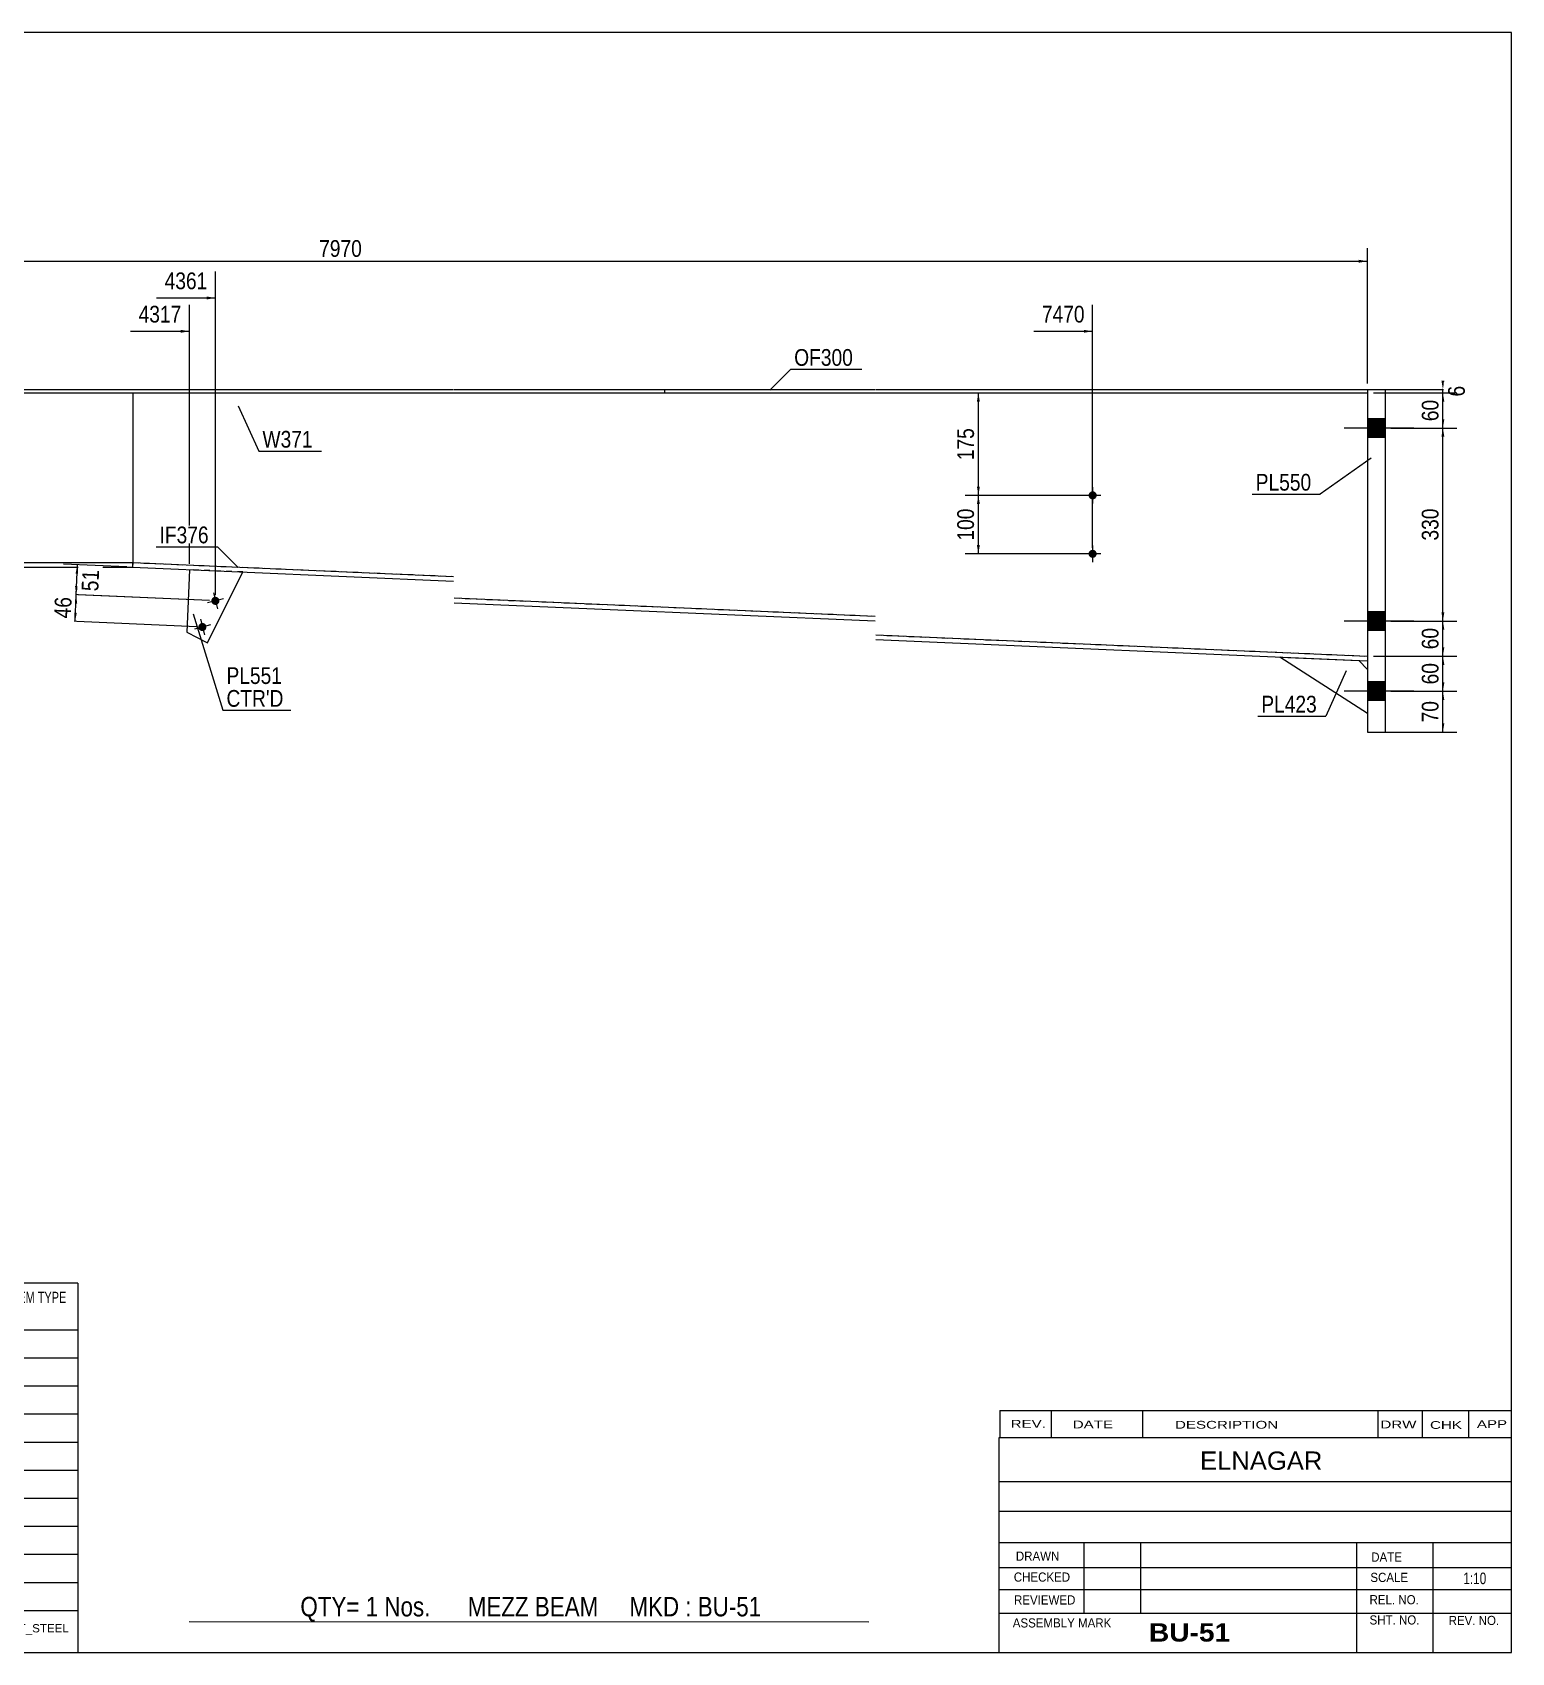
# Model space of a CAD drawing. Header units: millimetres. Extents: x -30 to 373, y -193 to 84.
# Drawn here: x 119.9 to 372.8, y -192.9 to 84.1 of the extents above; entities that cross this region are included whole.
import ezdxf

# ---------------------------------------------------------------- set-up
doc = ezdxf.new("R2010")
doc.units = ezdxf.units.MM
doc.linetypes.add('DXK_LINE_DOT1', pattern=[1.8814, 0.9407, -0.9407])
doc.styles.add('Arial', font='ARIAL.TTF', dxfattribs={"height": 0.2})
doc.styles.add('Arial Bold', font='ARIALBD.TTF', dxfattribs={"height": 0.2})
doc.styles.add('Arial Narrow', font='ARIALN.TTF', dxfattribs={"height": 0.2})

# ---------------------------------------------------------------- blocks, each defined once
blk = doc.blocks.new('Unknown-629104217-1211')
at = {"color": 5, "linetype": 'Continuous'}
for p, q in [((372.82, 84.15), (-27.18, 84.15)), ((-27.18, 84.15), (-27.18, -192.85)), ((372.82, -192.85), (372.82, 84.15)), ((-27.18, -192.85), (372.82, -192.85))]:
    blk.add_line(p, q, dxfattribs=at)
at = {"color": 174, "linetype": 'Continuous', "style": 'Arial'}
blk.add_text('Tekla structures', height=1.9102, rotation=90, dxfattribs=at).set_placement((-27.68, -192.35))
blk = doc.blocks.new('Part-629104217-1279 - 1232')
at = {"color": 2, "linetype": 'Continuous'}
for p, q in [((87.09, 22.5), (87.09, -6.5)), ((137.09, 22.5), (137.09, -6.5))]:
    blk.add_line(p, q, dxfattribs=at)
at = {"color": 7, "linetype": 'DXK_LINE_DOT1'}
for p, q in [((87.09, 22.5), (137.09, 22.5)), ((87.09, -6.5), (137.09, -6.5))]:
    blk.add_line(p, q, dxfattribs=at)
blk = doc.blocks.new('Part-629104217-1257 - 1232')
at = {"color": 2, "linetype": 'Continuous'}
for p, q in [((0, 23.1), (0, 22.5)), ((0, 23.1), (50.99, 23.1)), ((0, 22.5), (50.99, 22.5)), ((51.09, 23.1), (191.9, 23.1)), ((51.09, 22.5), (191.9, 22.5)), ((192, 23.1), (228, 23.1)), ((192, 22.5), (228, 22.5)), ((228, 23.1), (228, 22.5))]:
    blk.add_line(p, q, dxfattribs=at)
blk = doc.blocks.new('Part-629104217-1301 - 1232')
at = {"color": 2, "linetype": 'Continuous'}
for p, q in [((228, 23.1), (228, 22.5)), ((228, 23.1), (264, 23.1)), ((228, 22.5), (264, 22.5)), ((264.1, 23.1), (348.19, 23.1)), ((264.1, 22.5), (348.19, 22.5)), ((348.19, 23.1), (348.19, 22.5))]:
    blk.add_line(p, q, dxfattribs=at)
blk = doc.blocks.new('Part-629104217-1451 - 1232')
at = {"color": 2, "linetype": 'Continuous'}
for p, q in [((146.76, -7.72), (146.3, -18.43)), ((149.88, -20.21), (155.9, -8.11)), ((146.3, -18.43), (149.88, -20.21))]:
    blk.add_line(p, q, dxfattribs=at)
at = {"color": 7, "linetype": 'DXK_LINE_DOT1'}
blk.add_line((155.9, -8.11), (146.76, -7.72), dxfattribs=at)
blk = doc.blocks.new('Part-629104217-1323 - 1232')
at = {"color": 2, "linetype": 'Continuous'}
blk.add_line((137.09, 22.5), (137.09, -6.5), dxfattribs=at)
at = {"color": 7, "linetype": 'DXK_LINE_DOT1'}
for p, q in [((137.09, 22.5), (191.9, 22.5)), ((192, 22.5), (264, 22.5)), ((264.1, 22.5), (348.19, 22.5)), ((348.19, 22.5), (348.19, -22.5)), ((137.09, -6.5), (191.9, -8.86)), ((192, -12.56), (264, -15.66)), ((264.1, -18.88), (348.19, -22.5))]:
    blk.add_line(p, q, dxfattribs=at)
blk = doc.blocks.new('Part-629104217-1367 - 1232')
at = {"color": 2, "linetype": 'Continuous'}
for p, q in [((87.09, -7.3), (87.09, -6.5)), ((87.09, -6.5), (137.09, -6.5)), ((87.09, -7.3), (137.09, -7.3)), ((137.09, -7.3), (137.09, -6.5))]:
    blk.add_line(p, q, dxfattribs=at)
blk = doc.blocks.new('Part-629104217-1372 - 1232')
at = {"color": 2, "linetype": 'Continuous'}
for p, q in [((137.09, -6.5), (137.05, -7.3)), ((137.05, -7.3), (191.9, -9.66)), ((137.09, -6.5), (191.9, -8.86)), ((192, -12.56), (264, -15.66)), ((192, -13.37), (264, -16.46)), ((264.1, -18.88), (348.19, -22.5)), ((264.1, -19.68), (348.16, -23.3)), ((348.19, -22.5), (348.16, -23.3))]:
    blk.add_line(p, q, dxfattribs=at)
blk = doc.blocks.new('Part-629104217-1394 - 1232')
at = {"color": 2, "linetype": 'Continuous'}
for p, q in [((348.19, 23.1), (351.19, 23.1)), ((348.19, 23.1), (348.19, -35.5)), ((351.19, 23.1), (351.19, -35.5)), ((348.19, -35.5), (351.19, -35.5))]:
    blk.add_line(p, q, dxfattribs=at)
blk = doc.blocks.new('Part-629104217-1416 - 1232')
at = {"color": 2, "linetype": 'Continuous'}
for p, q in [((348.19, -32.3), (333.21, -22.66)), ((333.21, -22.66), (346.69, -23.24)), ((346.69, -23.24), (348.19, -24.8))]:
    blk.add_line(p, q, dxfattribs=at)
at = {"color": 7, "linetype": 'DXK_LINE_DOT1'}
blk.add_line((348.19, -24.8), (348.19, -32.3), dxfattribs=at)
blk = doc.blocks.new('Bolt-629104217-1444 - 1232')
at = {"linetype": 'Continuous'}
for points in [[(348.19, 18.1), (348.19, 14.9), (351.19, 14.9), (351.19, 18.1)], [(348.19, 18.1), (348.19, 14.9), (351.19, 14.9), (351.19, 18.1)], [(348.19, -14.9), (348.19, -18.1), (351.19, -18.1), (351.19, -14.9)], [(348.19, -14.9), (348.19, -18.1), (351.19, -18.1), (351.19, -14.9)], [(348.19, -26.9), (348.19, -30.1), (351.19, -30.1), (351.19, -26.9)], [(348.19, -26.9), (348.19, -30.1), (351.19, -30.1), (351.19, -26.9)]]:
    blk.add_hatch(color=3, dxfattribs=at).paths.add_polyline_path(points)
at = {"color": 3, "linetype": 'Continuous'}
for p, q in [((351.19, 18.1), (348.19, 18.1)), ((351.19, 18.1), (348.19, 18.1)), ((356.09, 16.5), (344.19, 16.5)), ((356.09, 16.5), (344.19, 16.5)), ((351.19, 14.9), (348.19, 14.9)), ((351.19, 14.9), (348.19, 14.9)), ((356.09, -16.5), (344.19, -16.5)), ((356.09, -16.5), (344.19, -16.5)), ((351.19, -14.9), (348.19, -14.9)), ((351.19, -14.9), (348.19, -14.9)), ((351.19, -18.1), (348.19, -18.1)), ((351.19, -18.1), (348.19, -18.1)), ((351.19, -26.9), (348.19, -26.9)), ((351.19, -26.9), (348.19, -26.9)), ((356.09, -28.5), (344.19, -28.5)), ((356.09, -28.5), (344.19, -28.5)), ((351.19, -30.1), (348.19, -30.1)), ((351.19, -30.1), (348.19, -30.1))]:
    blk.add_line(p, q, dxfattribs=at)
blk = doc.blocks.new('Bolt-629104217-1446 - 1232')
at = {"linetype": 'Continuous'}
for points in [[(301.89, 4.99, -1), (300.49, 4.99, -1)], [(301.89, -5.01, -1), (300.49, -5.01, -1)]]:
    blk.add_hatch(color=3, dxfattribs=at).paths.add_polyline_path(points)
at = {"color": 3, "linetype": 'Continuous'}
for p, q in [((301.19, 6.39), (301.19, 3.59)), ((302.59, 4.99), (299.79, 4.99)), ((302.59, -5.01), (299.79, -5.01)), ((301.19, -3.61), (301.19, -6.41))]:
    blk.add_line(p, q, dxfattribs=at)
blk = doc.blocks.new('Bolt-629104217-1452 - 1232')
at = {"linetype": 'Continuous'}
blk.add_hatch(color=3, dxfattribs=at).paths.add_polyline_path([(149.66, -17.35, -1), (148.3, -17.7, -1)])
at = {"color": 3, "linetype": 'Continuous'}
for p, q in [((148.63, -16.17), (149.33, -18.88)), ((150.34, -17.17), (147.63, -17.88))]:
    blk.add_line(p, q, dxfattribs=at)
blk = doc.blocks.new('Bolt-629104217-1453 - 1232')
at = {"linetype": 'Continuous'}
blk.add_hatch(color=3, dxfattribs=at).paths.add_polyline_path([(151.88, -12.87, -1), (150.53, -13.23, -1)])
at = {"color": 3, "linetype": 'Continuous'}
for p, q in [((152.56, -12.7), (149.85, -13.4)), ((150.85, -11.7), (151.56, -14.4))]:
    blk.add_line(p, q, dxfattribs=at)
blk = doc.blocks.new('StraightDimension-629104217-4287 - 1232')
at = {"linetype": 'Continuous'}
blk.add_hatch(color=7, dxfattribs=at).paths.add_polyline_path([(149.71, 38.99), (151.21, 38.74), (149.71, 38.49)])
at = {"color": 7, "linetype": 'Continuous'}
for p, q in [((151.21, -12.05), (151.21, 43.24)), ((141.14, 38.74), (151.21, 38.74))]:
    blk.add_line(p, q, dxfattribs=at)
at = {"color": 0}
blk.add_wipeout([(150.43, 39.64), (150.43, 43.84), (141.92, 43.84), (141.92, 39.64)], dxfattribs=at)
at = {"color": 3, "style": 'Arial Narrow'}
blk.add_text('4361', height=2.863, dxfattribs=at).set_placement((142.52, 40.24))
blk = doc.blocks.new('StraightDimension-629104217-1489 - 1232')
at = {"linetype": 'Continuous'}
for points in [[(-1.5, 44.77), (-3, 45.02), (-1.5, 45.27)], [(346.69, 45.27), (348.19, 45.02), (346.69, 44.77)]]:
    blk.add_hatch(color=7, dxfattribs=at).paths.add_polyline_path(points)
at = {"color": 7, "linetype": 'Continuous'}
for p, q in [((-3, 24.1), (-3, 47.27)), ((348.19, 24.1), (348.19, 47.27)), ((-3, 45.02), (348.19, 45.02))]:
    blk.add_line(p, q, dxfattribs=at)
at = {"color": 0}
blk.add_wipeout([(176.85, 45.17), (176.85, 49.37), (168.34, 49.37), (168.34, 45.17)], dxfattribs=at)
at = {"color": 3, "style": 'Arial Narrow'}
blk.add_text('7970', height=2.863, dxfattribs=at).set_placement((168.94, 45.77))
blk = doc.blocks.new('StraightDimension-629104217-4288 - 1232')
at = {"linetype": 'Continuous'}
blk.add_hatch(color=7, dxfattribs=at).paths.add_polyline_path([(145.26, 33.29), (146.76, 33.04), (145.26, 32.79)])
at = {"color": 7, "linetype": 'Continuous'}
for p, q in [((146.76, -6.72), (146.76, 37.54)), ((136.7, 33.04), (146.76, 33.04))]:
    blk.add_line(p, q, dxfattribs=at)
at = {"color": 0}
blk.add_wipeout([(145.98, 33.94), (145.98, 38.14), (137.47, 38.14), (137.47, 33.94)], dxfattribs=at)
at = {"color": 3, "style": 'Arial Narrow'}
blk.add_text('4317', height=2.863, dxfattribs=at).set_placement((138.07, 34.54))
blk = doc.blocks.new('StraightDimension-629104217-1618 - 1232')
at = {"linetype": 'Continuous'}
for points in [[(360.82, -24), (361.07, -22.5), (361.32, -24)], [(361.32, -27), (361.07, -28.5), (360.82, -27)]]:
    blk.add_hatch(color=7, dxfattribs=at).paths.add_polyline_path(points)
at = {"color": 7, "linetype": 'Continuous'}
for p, q in [((349.19, -22.5), (363.47, -22.5)), ((361.07, -28.5), (361.07, -22.5)), ((352.19, -28.5), (363.47, -28.5))]:
    blk.add_line(p, q, dxfattribs=at)
at = {"color": 0}
blk.add_wipeout([(360.92, -23.07), (356.72, -23.07), (356.72, -27.93), (360.92, -27.93)], dxfattribs=at)
at = {"color": 3, "style": 'Arial Narrow'}
blk.add_text('60', height=2.863, rotation=90.0002, dxfattribs=at).set_placement((360.32, -27.33))
blk = doc.blocks.new('StraightDimension-629104217-1480 - 1232')
at = {"linetype": 'Continuous'}
for points in [[(281.4, 21), (281.65, 22.5), (281.9, 21)], [(281.9, 6.49), (281.65, 4.99), (281.4, 6.49)]]:
    blk.add_hatch(color=7, dxfattribs=at).paths.add_polyline_path(points)
at = {"color": 7, "linetype": 'Continuous'}
for p, q in [((138.09, 22.5), (284.05, 22.5)), ((281.65, 4.99), (281.65, 22.5)), ((300.19, 4.99), (279.4, 4.99))]:
    blk.add_line(p, q, dxfattribs=at)
at = {"color": 0}
blk.add_wipeout([(281.5, 17.09), (277.3, 17.09), (277.3, 10.4), (281.5, 10.4)], dxfattribs=at)
at = {"color": 3, "style": 'Arial Narrow'}
blk.add_text('175', height=2.863, rotation=90.0002, dxfattribs=at).set_placement((280.9, 11))
blk = doc.blocks.new('StraightDimension-629104217-1596 - 1232')
at = {"linetype": 'Continuous'}
for points in [[(360.82, 15), (361.07, 16.5), (361.32, 15)], [(361.32, -15), (361.07, -16.5), (360.82, -15)]]:
    blk.add_hatch(color=7, dxfattribs=at).paths.add_polyline_path(points)
at = {"color": 7, "linetype": 'Continuous'}
for p, q in [((352.19, 16.5), (363.47, 16.5)), ((361.07, -16.5), (361.07, 16.5)), ((352.19, -16.5), (363.47, -16.5))]:
    blk.add_line(p, q, dxfattribs=at)
at = {"color": 0}
blk.add_wipeout([(360.92, 3.34), (356.72, 3.34), (356.72, -3.34), (360.92, -3.34)], dxfattribs=at)
at = {"color": 3, "style": 'Arial Narrow'}
blk.add_text('330', height=2.863, rotation=90.0002, dxfattribs=at).set_placement((360.32, -2.74))
blk = doc.blocks.new('StraightDimension-629104217-1465 - 1232')
at = {"linetype": 'Continuous'}
for points in [[(281.4, 3.49), (281.65, 4.99), (281.9, 3.49)], [(281.9, -3.51), (281.65, -5.01), (281.4, -3.51)]]:
    blk.add_hatch(color=7, dxfattribs=at).paths.add_polyline_path(points)
at = {"color": 7, "linetype": 'Continuous'}
for p, q in [((300.19, 4.99), (279.4, 4.99)), ((281.65, -5.01), (281.65, 4.99)), ((300.19, -5.01), (279.4, -5.01))]:
    blk.add_line(p, q, dxfattribs=at)
at = {"color": 0}
blk.add_wipeout([(281.5, 3.33), (277.3, 3.33), (277.3, -3.35), (281.5, -3.35)], dxfattribs=at)
at = {"color": 3, "style": 'Arial Narrow'}
blk.add_text('100', height=2.863, rotation=90.0002, dxfattribs=at).set_placement((280.9, -2.75))
blk = doc.blocks.new('StraightDimension-629104217-1568 - 1232')
at = {"linetype": 'Continuous'}
for points in [[(360.82, -30), (361.07, -28.5), (361.32, -30)], [(361.32, -34), (361.07, -35.5), (360.82, -34)]]:
    blk.add_hatch(color=7, dxfattribs=at).paths.add_polyline_path(points)
at = {"color": 7, "linetype": 'Continuous'}
for p, q in [((352.19, -28.5), (363.47, -28.5)), ((361.07, -35.5), (361.07, -28.5)), ((349.19, -35.5), (363.47, -35.5))]:
    blk.add_line(p, q, dxfattribs=at)
at = {"color": 0}
blk.add_wipeout([(360.92, -29.57), (356.72, -29.57), (356.72, -34.43), (360.92, -34.43)], dxfattribs=at)
at = {"color": 3, "style": 'Arial Narrow'}
blk.add_text('70', height=2.863, rotation=90.0002, dxfattribs=at).set_placement((360.32, -33.83))
blk = doc.blocks.new('StraightDimension-629104217-1578 - 1232')
at = {"linetype": 'Continuous'}
for points in [[(361.32, 24.6), (361.07, 23.1), (360.82, 24.6)], [(360.82, 21), (361.07, 22.5), (361.32, 21)]]:
    blk.add_hatch(color=7, dxfattribs=at).paths.add_polyline_path(points)
at = {"color": 7, "linetype": 'Continuous'}
for p, q in [((349.19, 23.1), (363.32, 23.1)), ((349.19, 22.5), (363.32, 22.5)), ((361.07, 22.5), (361.07, 23.1))]:
    blk.add_line(p, q, dxfattribs=at)
at = {"color": 0}
blk.add_wipeout([(365.42, 24.31), (361.22, 24.31), (361.22, 21.29), (365.42, 21.29)], dxfattribs=at)
at = {"color": 3, "style": 'Arial Narrow'}
blk.add_text('6', height=2.86, rotation=90.0002, dxfattribs=at).set_placement((364.82, 21.89))
blk = doc.blocks.new('StraightDimension-629104217-1587 - 1232')
at = {"linetype": 'Continuous'}
for points in [[(360.82, 21), (361.07, 22.5), (361.32, 21)], [(361.32, 18), (361.07, 16.5), (360.82, 18)]]:
    blk.add_hatch(color=7, dxfattribs=at).paths.add_polyline_path(points)
at = {"color": 7, "linetype": 'Continuous'}
for p, q in [((349.19, 22.5), (363.47, 22.5)), ((361.07, 16.5), (361.07, 22.5)), ((352.19, 16.5), (363.47, 16.5))]:
    blk.add_line(p, q, dxfattribs=at)
at = {"color": 0}
blk.add_wipeout([(360.92, 21.93), (356.72, 21.93), (356.72, 17.07), (360.92, 17.07)], dxfattribs=at)
at = {"color": 3, "style": 'Arial Narrow'}
blk.add_text('60', height=2.863, rotation=90.0002, dxfattribs=at).set_placement((360.32, 17.67))
blk = doc.blocks.new('StraightDimension-629104217-1609 - 1232')
at = {"linetype": 'Continuous'}
for points in [[(360.82, -18), (361.07, -16.5), (361.32, -18)], [(361.32, -21), (361.07, -22.5), (360.82, -21)]]:
    blk.add_hatch(color=7, dxfattribs=at).paths.add_polyline_path(points)
at = {"color": 7, "linetype": 'Continuous'}
for p, q in [((352.19, -16.5), (363.47, -16.5)), ((361.07, -22.5), (361.07, -16.5)), ((349.19, -22.5), (363.47, -22.5))]:
    blk.add_line(p, q, dxfattribs=at)
at = {"color": 0}
blk.add_wipeout([(360.92, -17.07), (356.72, -17.07), (356.72, -21.93), (360.92, -21.93)], dxfattribs=at)
at = {"color": 3, "style": 'Arial Narrow'}
blk.add_text('60', height=2.863, rotation=90.0002, dxfattribs=at).set_placement((360.32, -21.33))
blk = doc.blocks.new('StraightDimension-629104217-4286 - 1232')
at = {"linetype": 'Continuous'}
blk.add_hatch(color=7, dxfattribs=at).paths.add_polyline_path([(299.69, 33.29), (301.19, 33.04), (299.69, 32.79)])
at = {"color": 7, "linetype": 'Continuous'}
for p, q in [((301.19, -4.01), (301.19, 37.54)), ((291.13, 33.04), (301.19, 33.04))]:
    blk.add_line(p, q, dxfattribs=at)
at = {"color": 0}
blk.add_wipeout([(300.42, 33.94), (300.42, 38.14), (291.91, 38.14), (291.91, 33.94)], dxfattribs=at)
at = {"color": 3, "style": 'Arial Narrow'}
blk.add_text('7470', height=2.863, dxfattribs=at).set_placement((292.51, 34.54))
blk = doc.blocks.new('StraightDimension-629104217-4343 - 1232')
at = {"linetype": 'Continuous'}
for points in [[(127.3, -8.38), (127.61, -6.89), (127.8, -8.4)], [(127.71, -10.54), (127.39, -12.03), (127.21, -10.52)]]:
    blk.add_hatch(color=7, dxfattribs=at).paths.add_polyline_path(points)
at = {"color": 7, "linetype": 'Continuous'}
for p, q in [((136.05, -7.26), (125.22, -6.79)), ((127.39, -12.03), (127.61, -6.89)), ((150.21, -13.01), (125, -11.92))]:
    blk.add_line(p, q, dxfattribs=at)
at = {"color": 0}
blk.add_wipeout([(131.95, -7.22), (127.76, -7.04), (127.55, -11.89), (131.75, -12.07)], dxfattribs=at)
at = {"color": 3, "style": 'Arial Narrow'}
blk.add_text('51', height=2.863, rotation=87.5365, dxfattribs=at).set_placement((131.17, -11.45))
blk = doc.blocks.new('StraightDimension-629104217-4344 - 1232')
at = {"linetype": 'Continuous'}
for points in [[(127.08, -13.51), (127.39, -12.03), (127.58, -13.54)], [(127.51, -15.1), (127.2, -16.59), (127.01, -15.08)]]:
    blk.add_hatch(color=7, dxfattribs=at).paths.add_polyline_path(points)
at = {"color": 7, "linetype": 'Continuous'}
for p, q in [((150.21, -13.01), (125.15, -11.93)), ((127.2, -16.59), (127.39, -12.03)), ((147.98, -17.48), (124.95, -16.49))]:
    blk.add_line(p, q, dxfattribs=at)
at = {"color": 0}
blk.add_wipeout([(127.25, -11.88), (123.05, -11.7), (122.84, -16.55), (127.04, -16.73)], dxfattribs=at)
at = {"color": 3, "style": 'Arial Narrow'}
blk.add_text('46', height=2.863, rotation=87.5365, dxfattribs=at).set_placement((126.47, -16.1))
blk = doc.blocks.new('CBS_BOM-629104217-4733')
at = {"color": 7, "linetype": 'Continuous'}
for p, q in [((-27.21, -137.68), (-27.21, -129.68)), ((-27.21, -129.68), (127.71, -129.68)), ((-15.21, -137.68), (-15.21, -129.68)), ((-3.02, -137.68), (-3.02, -129.68)), ((27.14, -137.68), (27.14, -129.68)), ((37.82, -137.68), (37.82, -129.68)), ((57.14, -137.68), (57.14, -129.68)), ((75.94, -137.68), (75.94, -129.68)), ((87.15, -137.68), (87.15, -129.68)), ((99.94, -137.68), (99.94, -129.68)), ((111.69, -137.68), (111.69, -129.68)), ((127.71, -129.69), (127.7, -137.67)), ((-27.21, -137.68), (127.71, -137.68)), ((-27.21, -142.48), (-27.21, -137.68)), ((-15.21, -142.48), (-15.21, -137.68)), ((-3.02, -142.48), (-3.02, -137.68)), ((27.14, -142.48), (27.14, -137.68)), ((37.82, -142.48), (37.82, -137.68)), ((57.14, -142.48), (57.14, -137.68)), ((64.4, -142.48), (64.4, -137.68)), ((75.94, -142.48), (75.94, -137.68)), ((87.15, -142.48), (87.15, -137.68)), ((99.94, -142.48), (99.94, -137.68)), ((111.7, -142.48), (111.7, -137.68)), ((127.71, -137.69), (127.71, -142.48)), ((-27.21, -147.28), (-27.21, -142.48)), ((-15.21, -142.48), (127.71, -142.48)), ((-15.21, -147.28), (-15.21, -142.48)), ((-3.02, -147.28), (-3.02, -142.48)), ((27.14, -147.28), (27.14, -142.48)), ((37.82, -147.28), (37.82, -142.48)), ((57.14, -147.28), (57.14, -142.48)), ((64.4, -147.28), (64.4, -142.48)), ((75.94, -147.28), (75.94, -142.48)), ((87.15, -147.28), (87.15, -142.48)), ((99.94, -147.28), (99.94, -142.48)), ((111.7, -147.28), (111.7, -142.48)), ((127.71, -142.49), (127.71, -147.28)), ((-27.21, -152.08), (-27.21, -147.28)), ((-15.21, -147.28), (127.71, -147.28)), ((-15.21, -152.08), (-15.21, -147.28)), ((-3.02, -152.08), (-3.02, -147.28)), ((27.14, -152.08), (27.14, -147.28)), ((37.82, -152.08), (37.82, -147.28)), ((57.14, -152.08), (57.14, -147.28)), ((64.4, -152.08), (64.4, -147.28)), ((75.94, -152.08), (75.94, -147.28)), ((87.15, -152.08), (87.15, -147.28)), ((99.94, -152.08), (99.94, -147.28)), ((111.7, -152.08), (111.7, -147.28)), ((127.71, -147.29), (127.71, -152.08)), ((-27.21, -156.88), (-27.21, -152.08)), ((-15.21, -152.08), (127.71, -152.08)), ((-15.21, -156.88), (-15.21, -152.08)), ((-3.02, -156.88), (-3.02, -152.08)), ((27.14, -156.88), (27.14, -152.08)), ((37.82, -156.88), (37.82, -152.08)), ((57.14, -156.88), (57.14, -152.08)), ((64.4, -156.88), (64.4, -152.08)), ((75.94, -156.88), (75.94, -152.08)), ((87.15, -156.88), (87.15, -152.08)), ((99.94, -156.88), (99.94, -152.08)), ((111.7, -156.88), (111.7, -152.08)), ((127.71, -152.09), (127.71, -156.88)), ((-27.21, -161.68), (-27.21, -156.88)), ((-15.21, -156.88), (127.71, -156.88)), ((-15.21, -161.68), (-15.21, -156.88)), ((-3.02, -161.68), (-3.02, -156.88)), ((27.14, -161.68), (27.14, -156.88)), ((37.82, -161.68), (37.82, -156.88)), ((57.14, -161.68), (57.14, -156.88)), ((64.4, -161.68), (64.4, -156.88)), ((75.94, -161.68), (75.94, -156.88)), ((87.15, -161.68), (87.15, -156.88)), ((99.94, -161.68), (99.94, -156.88)), ((111.7, -161.68), (111.7, -156.88)), ((127.71, -156.89), (127.71, -161.68)), ((-27.21, -166.48), (-27.21, -161.68)), ((-15.21, -161.68), (127.71, -161.68)), ((-15.21, -166.48), (-15.21, -161.68)), ((-3.02, -166.48), (-3.02, -161.68)), ((27.14, -166.48), (27.14, -161.68)), ((37.82, -166.48), (37.82, -161.68)), ((57.14, -166.48), (57.14, -161.68)), ((64.4, -166.48), (64.4, -161.68)), ((75.94, -166.48), (75.94, -161.68)), ((87.15, -166.48), (87.15, -161.68)), ((99.94, -166.48), (99.94, -161.68)), ((111.7, -166.48), (111.7, -161.68)), ((127.71, -161.69), (127.71, -166.48)), ((-27.21, -171.28), (-27.21, -166.48)), ((-15.21, -166.48), (127.71, -166.48)), ((-15.21, -171.28), (-15.21, -166.48)), ((-3.02, -171.28), (-3.02, -166.48)), ((27.14, -171.28), (27.14, -166.48)), ((37.82, -171.28), (37.82, -166.48)), ((57.14, -171.28), (57.14, -166.48)), ((64.4, -171.28), (64.4, -166.48)), ((75.94, -171.28), (75.94, -166.48)), ((87.15, -171.28), (87.15, -166.48)), ((99.94, -171.28), (99.94, -166.48)), ((111.7, -171.28), (111.7, -166.48)), ((127.71, -166.49), (127.71, -171.28)), ((-27.21, -176.08), (-27.21, -171.28)), ((-15.21, -171.28), (127.71, -171.28)), ((-15.21, -176.08), (-15.21, -171.28)), ((-3.02, -176.08), (-3.02, -171.28)), ((27.14, -176.08), (27.14, -171.28)), ((37.82, -176.08), (37.82, -171.28)), ((57.14, -176.08), (57.14, -171.28)), ((64.4, -176.08), (64.4, -171.28)), ((75.94, -176.08), (75.94, -171.28)), ((87.15, -176.08), (87.15, -171.28)), ((99.94, -176.08), (99.94, -171.28)), ((111.7, -176.08), (111.7, -171.28)), ((127.71, -171.29), (127.71, -176.08)), ((-27.21, -180.88), (-27.21, -176.08)), ((-15.21, -176.08), (127.71, -176.08)), ((-15.21, -180.88), (-15.21, -176.08)), ((-3.02, -180.88), (-3.02, -176.08)), ((27.14, -180.88), (27.14, -176.08)), ((37.82, -180.88), (37.82, -176.08)), ((57.14, -180.88), (57.14, -176.08)), ((64.4, -180.88), (64.4, -176.08)), ((75.94, -180.88), (75.94, -176.08)), ((87.15, -180.88), (87.15, -176.08)), ((99.94, -180.88), (99.94, -176.08)), ((111.7, -180.88), (111.7, -176.08)), ((127.71, -176.09), (127.71, -180.88)), ((-27.21, -185.68), (-27.21, -180.88)), ((-15.21, -180.88), (127.71, -180.88)), ((-15.21, -185.68), (-15.21, -180.88)), ((-3.02, -185.68), (-3.02, -180.88)), ((27.14, -185.68), (27.14, -180.88)), ((37.82, -185.68), (37.82, -180.88)), ((57.14, -185.68), (57.14, -180.88)), ((64.4, -185.68), (64.4, -180.88)), ((75.94, -185.68), (75.94, -180.88)), ((87.15, -185.68), (87.15, -180.88)), ((99.94, -185.68), (99.94, -180.88)), ((111.7, -185.68), (111.7, -180.88)), ((127.71, -180.89), (127.71, -185.68)), ((-27.21, -192.88), (-27.21, -185.7)), ((-15.21, -185.68), (127.71, -185.68)), ((87.15, -192.88), (87.15, -185.7)), ((99.94, -192.88), (99.94, -185.7)), ((111.74, -192.88), (111.74, -185.7)), ((127.71, -185.68), (127.71, -192.88)), ((-27.21, -192.88), (127.71, -192.88))]:
    blk.add_line(p, q, dxfattribs=at)
at = {"color": 3, "linetype": 'Continuous', "style": 'Arial'}
for s, height, width, p in [('ASSEMBLY', 1.91, 0.7, (-26.53, -133.11)), ('ITEM', 1.91, 0.8, (-11.89, -133.11)), ('DESCRIPTION', 1.9102, 0.8, (-0.7, -134.62)), ('LENGTH', 1.91, 0.7, (28.25, -134.62)), ('MATERIAL', 1.91, 0.8, (42.27, -134.66)), ('QTY.', 1.91, 0.8, (58.66, -134.58)), ('UNIT WT.', 1.91, 0.7, (65.83, -133.18)), ('WT./ITEM', 1.91, 0.7, (77.12, -133.18)), ('TOTAL WT.', 1.91, 0.7, (89.05, -133.18)), ('GRAND', 1.91, 0.8, (102.21, -133.03)), ('ITEM TYPE', 1.91, 0.7, (115.85, -133.1)), ('MARK', 1.91, 0.8, (-24.21, -136.25)), ('NO.', 1.91, 0.8, (-11.03, -136.25)), ('IN Kgs', 1.91, 0.8, (66.41, -136.32)), ('IN Kgs', 1.91, 0.8, (78.16, -136.32)), ('IN Kgs', 1.91, 0.8, (89.95, -136.32)), ('TOTAL WT.', 1.91, 0.7, (100.95, -136.37))]:
    blk.add_text(s, height=height, dxfattribs=dict(at, width=width)).set_placement(p)
at = {"color": 7, "linetype": 'Continuous', "style": 'Arial'}
for s, width, p in [('IF367', 0.8, (-14.76, -141.05)), ('500', 0.85, (32.12, -141.05)), ('S355JR', 0.8, (43.51, -141.05)), ('IF376', 0.8, (-14.76, -145.85)), ('3723', 0.85, (30.86, -145.85)), ('S355JR', 0.8, (43.51, -145.85)), ('OF300', 0.8, (-14.76, -150.65)), ('1950', 0.85, (30.86, -150.65)), ('S355JR', 0.8, (43.51, -150.65)), ('OF350', 0.8, (-14.76, -155.45)), ('5990', 0.85, (30.86, -155.45)), ('S355JR', 0.8, (43.51, -155.45)), ('PL423', 0.8, (-14.76, -160.25)), ('150', 0.85, (32.12, -160.25)), ('S355JR', 0.8, (43.51, -160.25)), ('PL550', 0.8, (-14.76, -165.05)), ('586', 0.85, (32.12, -165.05)), ('S355JR', 0.8, (43.51, -165.05)), ('PL551', 0.8, (-14.76, -169.85)), ('135', 0.85, (32.12, -169.85)), ('S355JR', 0.8, (43.51, -169.85)), ('W334', 0.8, (-14.76, -174.65)), ('500', 0.85, (32.12, -174.65)), ('S355JR', 0.8, (43.51, -174.65)), ('W358', 0.8, (-14.76, -179.45)), ('3720', 0.85, (30.86, -179.45)), ('S355JR', 0.8, (43.51, -179.45)), ('W371', 0.8, (-14.76, -184.25)), ('3720', 0.85, (30.86, -184.25)), ('S355JR', 0.8, (43.51, -184.25))]:
    blk.add_text(s, height=1.91, dxfattribs=dict(at, width=width)).set_placement(p)
for s, p in [('PL8*200', (-1.77, -141.05)), ('1', (60.23, -141.05)), ('7.85', (69.69, -141.05)), ('6.28', (81.44, -141.05)), ('6.28', (94.15, -141.05)), ('PL8*200', (-1.77, -145.85)), ('2', (60.23, -145.85)), ('7.85', (69.69, -145.85)), ('46.77', (79.96, -145.85)), ('93.53', (92.67, -145.85)), ('PL6*200', (-1.77, -150.65)), ('1', (60.23, -150.65)), ('7.85', (69.69, -150.65)), ('18.37', (79.96, -150.65)), ('18.37', (92.67, -150.65)), ('PL6*200', (-1.77, -155.45)), ('1', (60.23, -155.45)), ('7.85', (69.69, -155.45)), ('56.43', (79.96, -155.45)), ('56.43', (92.67, -155.45)), ('PLT12*96.4', (-1.77, -160.25)), ('2', (60.23, -160.25)), ('7.85', (69.69, -160.25)), ('0.62', (81.44, -160.25)), ('1.25', (94.15, -160.25)), ('PL30*200', (-1.77, -165.05)), ('2', (60.23, -165.05)), ('7.85', (69.69, -165.05)), ('27.60', (79.96, -165.05)), ('55.20', (92.67, -165.05)), ('PL5*83.6', (-1.77, -169.85)), ('1', (60.23, -169.85)), ('7.85', (69.69, -169.85)), ('0.30', (81.44, -169.85)), ('0.30', (94.15, -169.85)), ('PLT4*290', (-1.77, -174.65)), ('1', (60.23, -174.65)), ('7.85', (69.69, -174.65)), ('4.55', (81.44, -174.65)), ('4.55', (94.15, -174.65)), ('PLT4*450', (-1.77, -179.45)), ('1', (60.23, -179.45)), ('7.85', (69.69, -179.45)), ('43.22', (79.96, -179.45)), ('43.22', (92.67, -179.45)), ('PLT4*450', (-1.77, -184.25)), ('1', (60.23, -184.25)), ('7.85', (69.69, -184.25)), ('43.22', (79.96, -184.25)), ('43.22', (92.67, -184.25))]:
    blk.add_text(s, height=1.91, dxfattribs=at).set_placement(p)
at = {"color": 6, "linetype": 'Continuous', "style": 'Arial'}
for s, height, width, p in [('TOTAL IN Kgs.', 1.9102, 1.2, (62.95, -190.09)), ('322.35', 1.91, 1.3, (89.61, -189.94)), ('322.35', 1.91, 1.3, (100.61, -189.77)), ('BU-51 x 1', 2.292, 2.05, (-25.49, -190.69))]:
    blk.add_text(s, height=height, dxfattribs=dict(at, width=width)).set_placement(p)
blk.add_text('LIGHT_STEEL', height=1.4135, dxfattribs=at).set_placement((112.96, -189.43))
blk = doc.blocks.new('CBS_CALLOFF-629104217-4734')
at = {"color": 7, "linetype": 'Continuous'}
blk.add_line((146.7, -187.58), (262.93, -187.6), dxfattribs=at)
at = {"color": 3, "linetype": 'Continuous', "style": 'Arial Narrow'}
blk.add_text('QTY= 1 Nos.      MEZZ BEAM     MKD : BU-51', height=3.3405, dxfattribs=at).set_placement((165.73, -186.69))
blk = doc.blocks.new('CBS_NAME_BLOG-629104217-4735')
at = {"color": 7, "linetype": 'Continuous'}
for p, q in [((285.23, -192.81), (285.22, -156.1)), ((285.23, -156.1), (372.74, -156.1)), ((285.23, -163.64), (372.74, -163.64)), ((285.3, -168.69), (372.82, -168.69)), ((285.23, -174.06), (372.74, -174.06)), ((299.75, -186.17), (299.75, -174.07)), ((309.43, -186.15), (309.43, -174.08)), ((346.35, -192.81), (346.35, -174.08)), ((359.4, -192.81), (359.4, -174.07)), ((285.23, -178.36), (372.82, -178.34)), ((285.23, -182.11), (372.74, -182.11)), ((285.23, -186.15), (372.74, -186.15)), ((285.22, -192.85), (372.82, -192.85))]:
    blk.add_line(p, q, dxfattribs=at)
at = {"color": 3, "linetype": 'Continuous', "style": 'Arial'}
blk.add_text('ELNAGAR', height=3.133, dxfattribs=at).set_placement((319.55, -161.63))
at = {"color": 3, "linetype": 'Continuous'}
for s, height, style, width, p in [('DRAWN', 1.566, 'Arial', 0.9, (288.06, -177.17)), ('DATE', 1.566, 'Arial', 0.9, (348.82, -177.33)), ('CHECKED', 1.566, 'Arial', 0.9, (287.71, -180.75)), ('SCALE', 1.566, 'Arial', 0.9, (348.67, -180.81)), ('1:10', 1.957, 'Arial Narrow', 0.9, (364.56, -181.17)), ('REVIEWED', 1.566, 'Arial', 0.9, (287.74, -184.66)), ('REL. NO.', 1.566, 'Arial', 0.9, (348.53, -184.62)), ('ASSEMBLY MARK', 1.5663, 'Arial', 0.9, (287.53, -188.59)), ('BU-51', 3.131, 'Arial Bold', 1.1, (310.81, -191)), ('SHT. NO.', 1.566, 'Arial', 0.9, (348.53, -188.08)), ('REV. NO.', 1.566, 'Arial', 0.9, (362.05, -188.17))]:
    blk.add_text(s, height=height, dxfattribs=dict(at, style=style, width=width)).set_placement(p)
blk = doc.blocks.new('CBS_REVISION-629104217-4736')
at = {"color": 7, "linetype": 'Continuous'}
for p, q in [((285.31, -151.47), (372.81, -151.47)), ((285.31, -151.47), (285.31, -156.1)), ((294.11, -151.47), (294.11, -156.1)), ((309.7, -151.47), (309.7, -156.04)), ((349.96, -151.47), (349.96, -156.1)), ((357.5, -151.47), (357.5, -156.1)), ((365.45, -151.47), (365.45, -156.1)), ((285.31, -156.1), (372.81, -156.1))]:
    blk.add_line(p, q, dxfattribs=at)
at = {"color": 7, "style": 'Arial Narrow', "width": 1.7}
for s, height, p in [('REV.', 1.326, (287.17, -154.43)), ('DATE', 1.326, (297.79, -154.54)), ('DESCRIPTION', 1.3257, (315.27, -154.59)), ('DRW', 1.326, (350.39, -154.54)), ('CHK', 1.326, (358.87, -154.63)), ('APP', 1.326, (366.88, -154.47))]:
    blk.add_text(s, height=height, dxfattribs=at).set_placement(p)
blk = doc.blocks.new('Mark-629104217-1297 - 1232')
at = {"color": 0}
blk.add_wipeout([(260.21, 27.14), (260.21, 30.14), (250.16, 30.14), (250.16, 27.14)], dxfattribs=at)
blk.add_wipeout([(260.21, 27.14), (260.21, 30.14), (250.16, 30.14), (250.16, 27.14)], dxfattribs=at)
at = {"color": 7, "linetype": 'Continuous'}
for p, q in [((246.02, 23), (249.56, 26.54)), ((249.56, 26.54), (261.71, 26.54))]:
    blk.add_line(p, q, dxfattribs=at)
at = {"color": 3, "style": 'Arial Narrow'}
blk.add_text('OF300', height=2.863, dxfattribs=at).set_placement((250.16, 27.14))
blk = doc.blocks.new('Mark-629104217-1447 - 1232')
at = {"color": 0}
blk.add_wipeout([(162.61, -27.26), (162.61, -24.26), (153.1, -24.26), (153.1, -27.26)], dxfattribs=at)
blk.add_wipeout([(162.61, -27.26), (162.61, -24.26), (153.1, -24.26), (153.1, -27.26)], dxfattribs=at)
blk.add_wipeout([(162.86, -31.16), (162.86, -28.16), (153.1, -28.16), (153.1, -31.16)], dxfattribs=at)
blk.add_wipeout([(162.86, -31.16), (162.86, -28.16), (153.1, -28.16), (153.1, -31.16)], dxfattribs=at)
at = {"color": 7, "linetype": 'Continuous'}
for p, q in [((147.38, -15.26), (152.5, -31.76)), ((152.5, -31.76), (164.11, -31.76))]:
    blk.add_line(p, q, dxfattribs=at)
at = {"color": 3, "style": 'Arial Narrow'}
blk.add_text('PL551', height=2.863, dxfattribs=at).set_placement((153.1, -27.26))
at = {"color": 1, "style": 'Arial Narrow'}
blk.add_text("CTR'D", height=2.863, dxfattribs=at).set_placement((153.1, -31.16))
blk = doc.blocks.new('Mark-629104217-1319 - 1232')
at = {"color": 0}
blk.add_wipeout([(167.83, 13.15), (167.83, 16.15), (159.25, 16.15), (159.25, 13.15)], dxfattribs=at)
blk.add_wipeout([(167.83, 13.15), (167.83, 16.15), (159.25, 16.15), (159.25, 13.15)], dxfattribs=at)
at = {"color": 7, "linetype": 'Continuous'}
for p, q in [((155.11, 20.28), (158.65, 12.55)), ((158.65, 12.55), (169.33, 12.55))]:
    blk.add_line(p, q, dxfattribs=at)
at = {"color": 3, "style": 'Arial Narrow'}
blk.add_text('W371', height=2.863, dxfattribs=at).set_placement((159.25, 13.15))
blk = doc.blocks.new('Mark-629104217-1368 - 1232')
at = {"color": 7, "linetype": 'Continuous'}
blk.add_line((155.09, -7.35), (151.55, -3.81), dxfattribs=at)
at = {"color": 0}
blk.add_wipeout([(150.05, -3.21), (150.05, -0.21), (141.65, -0.21), (141.65, -3.21)], dxfattribs=at)
blk.add_wipeout([(150.05, -3.21), (150.05, -0.21), (141.65, -0.21), (141.65, -3.21)], dxfattribs=at)
at = {"color": 7, "linetype": 'Continuous'}
blk.add_line((141.05, -3.81), (151.55, -3.81), dxfattribs=at)
at = {"color": 3, "style": 'Arial Narrow'}
blk.add_text('IF376', height=2.863, dxfattribs=at).set_placement((141.65, -3.21))
blk = doc.blocks.new('Mark-629104217-1390 - 1232')
at = {"color": 7, "linetype": 'Continuous'}
blk.add_line((348.82, 11.35), (340.07, 5.2), dxfattribs=at)
at = {"color": 0}
blk.add_wipeout([(338.57, 5.8), (338.57, 8.8), (329.07, 8.8), (329.07, 5.8)], dxfattribs=at)
blk.add_wipeout([(338.57, 5.8), (338.57, 8.8), (329.07, 8.8), (329.07, 5.8)], dxfattribs=at)
at = {"color": 7, "linetype": 'Continuous'}
blk.add_line((328.47, 5.2), (340.07, 5.2), dxfattribs=at)
at = {"color": 3, "style": 'Arial Narrow'}
blk.add_text('PL550', height=2.863, dxfattribs=at).set_placement((329.07, 5.8))
blk = doc.blocks.new('Mark-629104217-1412 - 1232')
at = {"color": 7, "linetype": 'Continuous'}
blk.add_line((344.56, -25), (341.03, -32.74), dxfattribs=at)
at = {"color": 0}
blk.add_wipeout([(339.53, -32.14), (339.53, -29.14), (330.02, -29.14), (330.02, -32.14)], dxfattribs=at)
blk.add_wipeout([(339.53, -32.14), (339.53, -29.14), (330.02, -29.14), (330.02, -32.14)], dxfattribs=at)
at = {"color": 7, "linetype": 'Continuous'}
blk.add_line((329.42, -32.74), (341.03, -32.74), dxfattribs=at)
at = {"color": 3, "style": 'Arial Narrow'}
blk.add_text('PL423', height=2.863, dxfattribs=at).set_placement((330.02, -32.14))

msp = doc.modelspace()

# ---------------------------------------------------------------- block references
for name in ['Unknown-629104217-1211', 'Part-629104217-1257 - 1232', 'Part-629104217-1279 - 1232', 'Part-629104217-1323 - 1232', 'Part-629104217-1301 - 1232', 'Part-629104217-1394 - 1232', 'Bolt-629104217-1444 - 1232', 'Bolt-629104217-1446 - 1232', 'Part-629104217-1367 - 1232', 'Part-629104217-1372 - 1232', 'Part-629104217-1451 - 1232', 'Bolt-629104217-1453 - 1232', 'Bolt-629104217-1452 - 1232', 'Part-629104217-1416 - 1232', 'CBS_BOM-629104217-4733', 'CBS_REVISION-629104217-4736', 'CBS_NAME_BLOG-629104217-4735', 'CBS_CALLOFF-629104217-4734']:
    msp.add_blockref(name, (0, 0))

# ---------------------------------------------------------------- next in the draw order: block references
for name in ['StraightDimension-629104217-4287 - 1232', 'StraightDimension-629104217-1596 - 1232', 'Mark-629104217-1390 - 1232', 'StraightDimension-629104217-1618 - 1232', 'Mark-629104217-1412 - 1232']:
    msp.add_blockref(name, (0, 0))

# ---------------------------------------------------------------- next in the draw order: block references
for name in ['StraightDimension-629104217-1489 - 1232', 'StraightDimension-629104217-1609 - 1232', 'StraightDimension-629104217-1568 - 1232']:
    msp.add_blockref(name, (0, 0))

# ---------------------------------------------------------------- next in the draw order: block references
for name in ['StraightDimension-629104217-4288 - 1232', 'StraightDimension-629104217-1578 - 1232']:
    msp.add_blockref(name, (0, 0))

# ---------------------------------------------------------------- next in the draw order: block references
for name in ['StraightDimension-629104217-1480 - 1232', 'StraightDimension-629104217-1587 - 1232', 'StraightDimension-629104217-4343 - 1232']:
    msp.add_blockref(name, (0, 0))

# ---------------------------------------------------------------- next in the draw order: block references
for name in ['Mark-629104217-1297 - 1232', 'Mark-629104217-1319 - 1232', 'StraightDimension-629104217-1465 - 1232', 'Mark-629104217-1368 - 1232', 'StraightDimension-629104217-4344 - 1232']:
    msp.add_blockref(name, (0, 0))

# ---------------------------------------------------------------- next in the draw order: block references
for name in ['StraightDimension-629104217-4286 - 1232', 'Mark-629104217-1447 - 1232']:
    msp.add_blockref(name, (0, 0))

doc.saveas('drawing.dxf')
